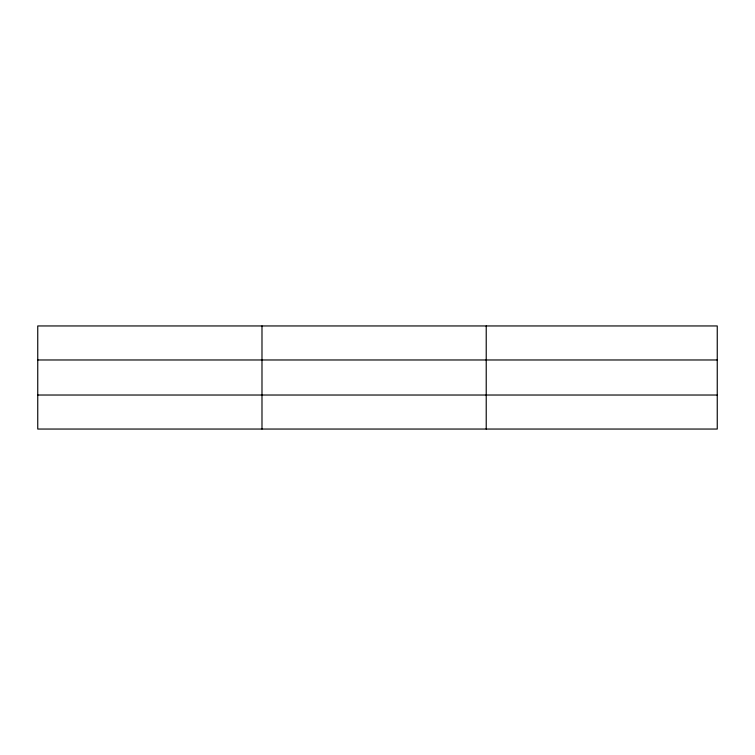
<?xml version="1.0" encoding="UTF-8"?>
<svg xmlns="http://www.w3.org/2000/svg" width="755" height="755" viewBox="0 0 755 755"><rect width="100%" height="100%" fill="white"/><g stroke="black" fill="none" stroke-linecap="round" stroke-linejoin="round"><path stroke-width="1.13" d="M261.985 325.952L261.985 429.048M486.22 325.952L486.22 429.048M717.25 395.025L717.25 429.048L37.75 429.048L37.75 325.952L717.25 325.952L717.25 395.025L37.75 395.025M37.75 359.975L717.25 359.975"/></g></svg>
